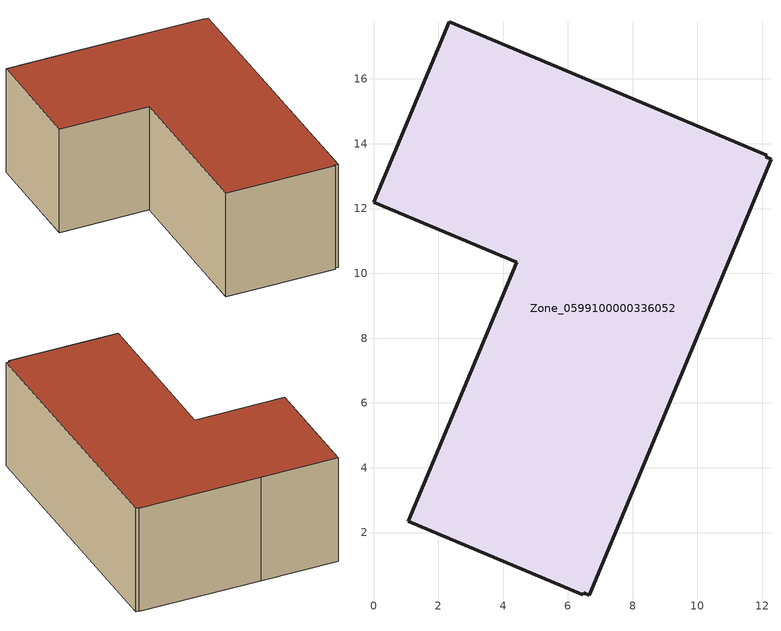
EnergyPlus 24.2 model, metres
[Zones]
Zone_0599100000336052
 floor ground (C_G): 12.27,13.53 6.66,0.07 6.48,0.14 6.46,0.07 1.08,2.35 4.42,10.34 0,12.19 2.34,17.76 6.14,16.18 12.13,13.65 12.11,13.6 z0
 wall outside (C_F): 2.34,17.76 0,12.19 4.42,10.34 1.08,2.35 6.46,0.07 6.48,0.14 6.66,0.07 12.27,13.53 12.11,13.6 12.13,13.65 6.14,16.18 2.34,17.76 z0:5.91
 roof outside (C_R): 12.27,13.53 12.11,13.6 12.13,13.65 6.14,16.18 2.34,17.76 0,12.19 4.42,10.34 1.08,2.35 6.46,0.07 6.48,0.14 6.66,0.07 z5.91
[BUILDING]
Pand.0599100000336052: North Axis=0; Terrain=City; Loads Convergence Tolerance Value=0.04; Temperature Convergence Tolerance Value=0.4; Solar Distribution=FullExterior; Maximum Number of Warmup Days=25; Minimum Number of Warmup Days=1
[Site:Location]
Rotterdam.The.Hague.AP_ZH_NLD Design_Conditions: Latitude=51.96; Longitude=4.45; Time Zone=1; Elevation=-4.5
[SITE:GROUNDTEMPERATURE:BUILDINGSURFACE]
18, 18, 18, 18, 18, 18, 18, 18, 18, 18, 18, 18
[MATERIAL] Thermal Absorptance=0.9; Solar Absorptance=0.7; Visible Absorptance=0.7
Name | Roughness | Thickness | Conductivity | Density | Specific Heat
G.TI.1975-1991 | MediumSmooth | 0.15 | 0.288461 | 540 | 1210
F.TI.1975-1991 | Rough | 0.3 | 0.230769 | 1920 | 840
R.TI.1975-1991 | MediumRough | 0.2 | 0.153846 | 1500 | 1000
[CONSTRUCTION]
C_G: G.TI.1975-1991
C_F: F.TI.1975-1991
C_R: R.TI.1975-1991
[ZONE]
Zone_0599100000336052: Type=1; Multiplier=1; Ceiling Height=Autocalculate; Volume=Autocalculate; Floor Area=autocalculate; Part of Total Floor Area=Yes
[ZONEINFILTRATION:DESIGNFLOWRATE]
Infil_Zone_0599100000336052: Zone or ZoneList or Space or SpaceList=Zone_0599100000336052; Schedule=AlwaysOn; Design Flow Rate Calculation Method=Flow/Area; Flow Rate per Floor Area=0.003; Constant Term Coefficient=1; Temperature Term Coefficient=0; Velocity Term Coefficient=0; Velocity Squared Term Coefficient=0
[HVACTEMPLATE:ZONE:IDEALLOADSAIRSYSTEM]
Zone_0599100000336052: Maximum Heating Supply Air Temperature=50; Minimum Cooling Supply Air Temperature=13; Maximum Heating Supply Air Humidity Ratio=0.0156; Minimum Cooling Supply Air Humidity Ratio=0.0077; Heating Limit=NoLimit; Cooling Limit=NoLimit; Dehumidification Control Type=ConstantSensibleHeatRatio; Cooling Sensible Heat Ratio=0.7; Dehumidification Setpoint=60; Humidification Control Type=None; Humidification Setpoint=30; Outdoor Air Method=None; Outdoor Air Flow Rate per Person=0.00944; Outdoor Air Flow Rate per Zone Floor Area=0; Outdoor Air Flow Rate per Zone=0; Demand Controlled Ventilation Type=None; Outdoor Air Economizer Type=NoEconomizer; Heat Recovery Type=None; Sensible Heat Recovery Effectiveness=0.7; Latent Heat Recovery Effectiveness=0.65
[ZONECONTROL:THERMOSTAT]
ThermostatControl_Zone_0599100000336052: Zone or ZoneList=Zone_0599100000336052; Control Type Schedule=DualSetpointControlType; Control 1=Thermostat_Zone_0599100000336052; Temperature Difference Between Cutout And Setpoint=0
[THERMOSTATSETPOINT:DUALSETPOINT]
Thermostat_Zone_0599100000336052: Heating Setpoint Temperature Schedule=HeatingSetpoint_Zone_0599100000336052; Cooling Setpoint Temperature Schedule=CoolingSetpoint_Zone_0599100000336052
[SCHEDULE:COMPACT]
HeatingSetpoint_Zone_0599100000336052: Through: 12/31, For: AllDays, Until: 24:00, 21
CoolingSetpoint_Zone_0599100000336052: Through: 12/31, For: AllDays, Until: 24:00, 24
DualSetpointControlType: Through: 12/31, For: AllDays, Until: 24:00, 4
AlwaysOn: Through: 12/31, For: AllDays, Until: 24:00, 1
